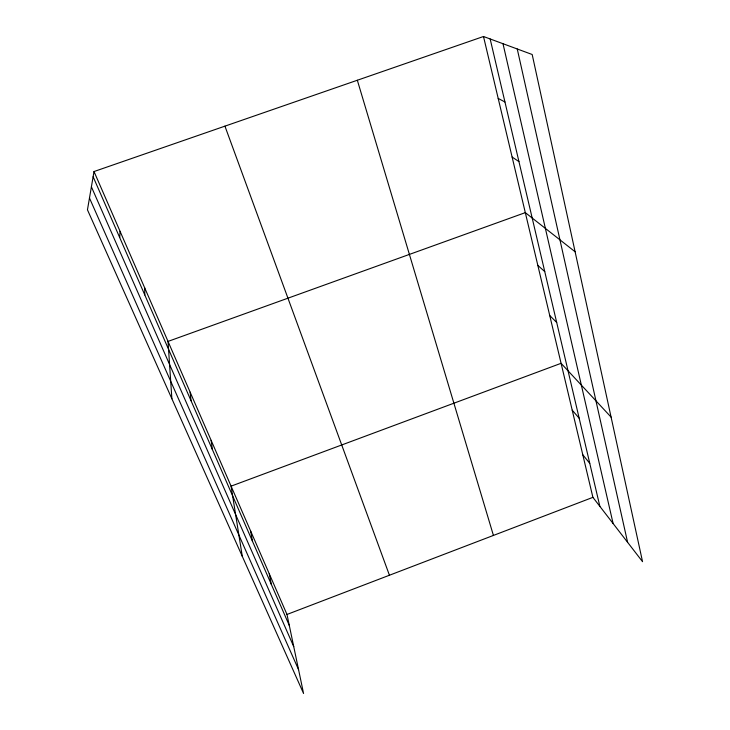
<?xml version="1.0" encoding="UTF-8"?>
<svg xmlns="http://www.w3.org/2000/svg" width="730" height="730" viewBox="0 0 730 730"><rect width="100%" height="100%" fill="white"/><g stroke="black" fill="none" stroke-linecap="round" stroke-linejoin="round"><path stroke-width="1.09" d="M119.711 237.569L120.076 231.346M94.015 171.541L87.454 209.811L303.57 693.5L286.99 614.459L94.015 171.541L483.497 36.5L532.188 54.504L642.546 561.68L592.906 497.349L483.497 36.5M286.99 614.459L592.906 497.349M498.198 98.431L504.95 101.981M512.122 157.05L518.939 161.585M575.112 251.759L525.317 212.631L168.028 341.412L171.879 398.762M537.837 265.401L544.753 271.578M549.745 315.561L556.689 322.432M611.092 417.122L561.078 363.312L231.082 486.153L242.287 556.342M572.201 410.151L579.164 418.208M582.795 454.781L589.758 463.34M89.471 198.031L298.57 669.675M91.396 186.825L293.734 646.607M93.121 176.751L289.308 625.51M224.931 126.144L389.428 575.24M357.335 80.245L493.425 535.428M490.158 38.964L599.859 506.364M502.997 43.709L613.118 523.547M517.251 48.974L627.608 542.326M269.251 573.753L271.341 584.429M250.645 531.038L252.48 541.277M211.125 440.345L212.375 449.543M190.138 392.165L191.05 400.752M144.704 287.885L144.814 294.993"/></g></svg>
